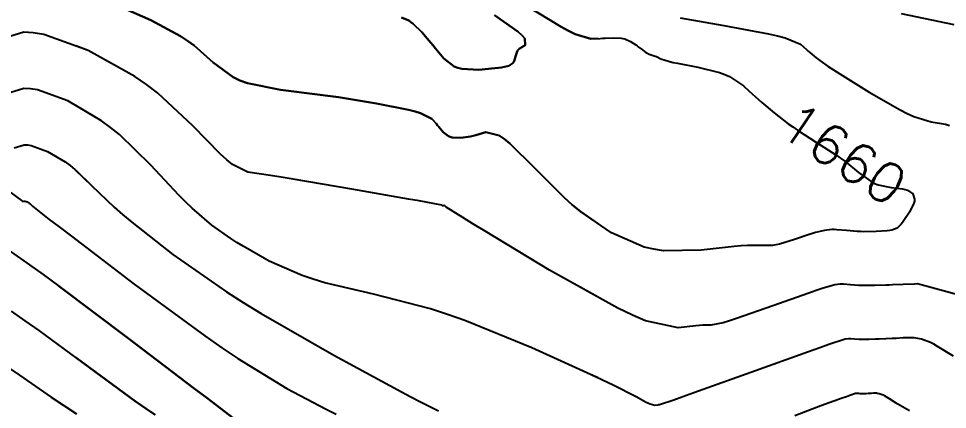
# Model space of a CAD drawing. Header units: metres. Extents: x 837476 to 838477, y 1189012 to 1191014.
# Drawn here: x 837819.5 to 837908.3, y 1190260.8 to 1190298.2 of the extents above; entities that cross this region are included whole.
import ezdxf

# ---------------------------------------------------------------- set-up
doc = ezdxf.new("R2010")
doc.units = ezdxf.units.M
doc.header["$LTSCALE"] = 0.3
doc.layers.add('COTAS 10', color=1, linetype='Continuous')
doc.layers.add('COTAS INT', color=252, linetype='Continuous')
doc.styles.get("Standard").update_dxf_attribs({"font": 'simplex.shx'})

msp = doc.modelspace()

# ---------------------------------------------------------------- linework, layer by layer
at = {"layer": 'COTAS 10'}
for points in [[(837828.931, 1190299.492), (837832.126, 1190298.078), (837834.959, 1190296.541), (837835.629, 1190296.104), (837836.25, 1190295.662), (837838.078, 1190294.025), (837839.98, 1190292.607), (837840.647, 1190292.303), (837841.374, 1190292.039), (837844.509, 1190291.403), (837848.07, 1190290.97), (837849.067, 1190290.833), (837850.068, 1190290.688), (837853.723, 1190290.101), (837856.774, 1190289.491), (837857.394, 1190289.33), (837857.918, 1190289.174), (837858.999, 1190288.64), (837859.438, 1190288.134), (837859.557, 1190287.994), (837859.674, 1190287.855), (837860.085, 1190287.354), (837860.591, 1190286.967), (837860.767, 1190286.899), (837860.959, 1190286.848), (837861.783, 1190286.808), (837862.711, 1190286.934), (837862.968, 1190286.987), (837863.226, 1190287.049), (837864.159, 1190287.342), (837865.449, 1190287.024), (837865.931, 1190286.701), (837866.468, 1190286.276), (837868.86, 1190283.892), (837871.654, 1190281.088), (837872.444, 1190280.398), (837873.242, 1190279.746), (837874.923, 1190278.577)], [(837868.052, 1190299.442), (837871.373, 1190297.422), (837872.086, 1190297.041), (837872.709, 1190296.737), (837874.215, 1190296.282), (837875.109, 1190296.328), (837875.346, 1190296.339), (837875.579, 1190296.35), (837876.383, 1190296.386), (837877.107, 1190296.351), (837877.29, 1190296.316), (837877.464, 1190296.272), (837878.029, 1190296.022), (837878.516, 1190295.705), (837878.641, 1190295.618), (837878.763, 1190295.53), (837879.168, 1190295.217), (837879.523, 1190294.956), (837879.614, 1190294.902), (837879.701, 1190294.856), (837879.988, 1190294.753), (837880.29, 1190294.666), (837880.387, 1190294.629), (837880.49, 1190294.586), (837880.909, 1190294.385), (837881.732, 1190294.118), (837882.089, 1190294.033), (837882.502, 1190293.943), (837884.46, 1190293.579), (837886.544, 1190293.063), (837887.036, 1190292.878), (837887.492, 1190292.673), (837888.833, 1190291.779), (837889.381, 1190291.283), (837889.953, 1190290.765), (837890.269, 1190290.485), (837890.589, 1190290.205), (837891.765, 1190289.197), (837893.114, 1190288.152), (837893.542, 1190287.848), (837893.994, 1190287.538), (837895.823, 1190286.367), (837897.646, 1190285.186), (837898.093, 1190284.87), (837898.517, 1190284.559), (837899.841, 1190283.475), (837901.027, 1190282.616), (837901.363, 1190282.446), (837901.703, 1190282.307), (837902.957, 1190282.05), (837904.053, 1190281.918), (837904.292, 1190281.857), (837904.504, 1190281.786), (837905.038, 1190281.44), (837905.204, 1190280.92), (837905.185, 1190280.739), (837905.136, 1190280.54), (837904.724, 1190279.69), (837904.178, 1190278.875), (837904.045, 1190278.7), (837903.919, 1190278.546), (837903.533, 1190278.17), (837903.021, 1190277.974), (837902.817, 1190277.934), (837902.586, 1190277.899), (837901.525, 1190277.824), (837900.336, 1190277.819), (837900.023, 1190277.829), (837899.718, 1190277.843), (837898.678, 1190277.935), (837897.75, 1190278.011), (837897.516, 1190278.015), (837897.292, 1190278.012), (837896.565, 1190277.941), (837895.725, 1190277.735), (837895.428, 1190277.646), (837895.105, 1190277.544), (837893.707, 1190277.063), (837892.275, 1190276.63), (837891.928, 1190276.559), (837891.604, 1190276.508), (837890.618, 1190276.502), (837889.208, 1190276.51), (837888.617, 1190276.469), (837887.94, 1190276.409), (837884.77, 1190276.035), (837881.181, 1190275.988), (837880.238, 1190276.134), (837879.319, 1190276.35), (837876.183, 1190277.701), (837873.242, 1190279.746), (837872.444, 1190280.398), (837871.654, 1190281.088), (837868.86, 1190283.892), (837866.468, 1190286.276), (837865.931, 1190286.701), (837865.449, 1190287.024), (837864.159, 1190287.342), (837863.226, 1190287.049), (837862.968, 1190286.987), (837862.711, 1190286.934), (837861.783, 1190286.808), (837860.959, 1190286.848), (837860.767, 1190286.899), (837860.591, 1190286.967), (837860.085, 1190287.354), (837859.674, 1190287.855), (837859.557, 1190287.994), (837859.438, 1190288.134), (837858.999, 1190288.64), (837857.918, 1190289.174), (837857.394, 1190289.33), (837856.774, 1190289.491), (837853.723, 1190290.101), (837850.068, 1190290.688), (837849.067, 1190290.833), (837848.07, 1190290.97), (837844.509, 1190291.403), (837841.374, 1190292.039), (837840.647, 1190292.303), (837839.98, 1190292.607), (837838.078, 1190294.025), (837836.25, 1190295.662), (837835.629, 1190296.104), (837834.959, 1190296.541), (837832.126, 1190298.078), (837828.931, 1190299.492)], [(837874.923, 1190296.318), (837874.215, 1190296.282), (837872.709, 1190296.737), (837872.086, 1190297.041), (837871.373, 1190297.422), (837868.052, 1190299.442)], [(837817.259, 1190276.902), (837820.516, 1190274.647), (837821.81, 1190273.706), (837823.275, 1190272.627), (837829.982, 1190267.584), (837836.27, 1190262.807), (837837.471, 1190261.895), (837838.437, 1190261.161), (837839.976, 1190259.994)], [(837839.976, 1190259.994), (837838.437, 1190261.161), (837837.471, 1190261.895), (837836.27, 1190262.807), (837829.982, 1190267.584), (837823.275, 1190272.627)]]:
    msp.add_lwpolyline(points, dxfattribs=at)
at = {"layer": 'COTAS INT'}
for points in [[(837864.996, 1190298.558), (837867.263, 1190296.941), (837867.636, 1190296.605), (837867.898, 1190296.317), (837867.924, 1190295.677), (837867.359, 1190295.314), (837867.248, 1190295.199), (837867.158, 1190295.079), (837866.998, 1190294.596), (837866.885, 1190294.144), (837866.825, 1190294.043), (837866.751, 1190293.953), (837866.381, 1190293.716), (837865.662, 1190293.554), (837865.369, 1190293.511), (837865.035, 1190293.469), (837863.489, 1190293.323), (837861.877, 1190293.402), (837861.501, 1190293.501), (837861.156, 1190293.634), (837860.167, 1190294.392), (837859.361, 1190295.372), (837859.132, 1190295.644), (837858.9, 1190295.918), (837858.042, 1190296.909), (837857.21, 1190297.731), (837856.995, 1190297.897), (837856.787, 1190298.037), (837856.091, 1190298.322)], [(837856.091, 1190298.322), (837856.787, 1190298.037), (837856.995, 1190297.897), (837857.21, 1190297.731), (837858.042, 1190296.909), (837858.9, 1190295.918), (837859.132, 1190295.644), (837859.361, 1190295.372), (837860.167, 1190294.392), (837861.156, 1190293.634), (837861.501, 1190293.501), (837861.877, 1190293.402), (837863.489, 1190293.323), (837865.035, 1190293.469), (837865.369, 1190293.511), (837865.662, 1190293.554), (837866.381, 1190293.716), (837866.751, 1190293.953), (837866.825, 1190294.043), (837866.885, 1190294.144), (837866.998, 1190294.596), (837867.158, 1190295.079), (837867.248, 1190295.199), (837867.359, 1190295.314), (837867.924, 1190295.677), (837867.898, 1190296.317), (837867.636, 1190296.605), (837867.263, 1190296.941), (837864.996, 1190298.558)], [(837903.904, 1190298.71), (837908.959, 1190297.667)], [(837882.757, 1190298.283), (837886.938, 1190297.566), (837891.21, 1190296.758), (837892.074, 1190296.559), (837892.799, 1190296.371), (837894.267, 1190295.779), (837894.842, 1190295.259), (837895.004, 1190295.115), (837895.168, 1190294.971), (837895.772, 1190294.454), (837896.926, 1190293.635), (837897.437, 1190293.302), (837898.03, 1190292.922), (837900.864, 1190291.163), (837903.826, 1190289.476), (837904.5, 1190289.141), (837905.111, 1190288.863), (837906.791, 1190288.337), (837908.143, 1190288.099), (837908.547, 1190288.002)], [(837874.923, 1190271.536), (837870.266, 1190274.135), (837864.113, 1190277.855), (837862.928, 1190278.576), (837861.969, 1190279.163), (837860.382, 1190280.168), (837860.279, 1190280.27), (837860.255, 1190280.289), (837860.235, 1190280.302), (837860.179, 1190280.316), (837860.139, 1190280.304), (837860.128, 1190280.301), (837860.117, 1190280.299), (837860.077, 1190280.293), (837860.041, 1190280.295), (837860.033, 1190280.297), (837860.025, 1190280.3), (837860.004, 1190280.317), (837859.986, 1190280.338), (837859.976, 1190280.35), (837859.957, 1190280.372), (837858.626, 1190280.617), (837857.794, 1190280.763), (837856.761, 1190280.944), (837851.355, 1190281.88), (837845.739, 1190282.836), (837844.574, 1190283.029), (837843.578, 1190283.19), (837841.389, 1190283.512), (837839.92, 1190284.265), (837839.379, 1190284.699), (837838.779, 1190285.23), (837836.127, 1190287.958), (837832.748, 1190291.112), (837831.69, 1190291.91), (837830.58, 1190292.677), (837826.127, 1190295.176), (837821.863, 1190296.713), (837820.871, 1190296.872), (837819.961, 1190296.917), (837817.357, 1190296.117)], [(837910.373, 1190271.47), (837905.477, 1190272.816), (837905.174, 1190272.799), (837904.115, 1190272.753), (837903.069, 1190272.718), (837902.773, 1190272.709), (837902.476, 1190272.699), (837901.38, 1190272.666), (837900.348, 1190272.657), (837900.091, 1190272.663), (837899.846, 1190272.673), (837899.061, 1190272.737), (837898.402, 1190272.791), (837898.236, 1190272.794), (837898.077, 1190272.791), (837897.561, 1190272.741), (837896.364, 1190272.377), (837895.776, 1190272.178), (837895.076, 1190271.935), (837891.621, 1190270.703), (837888.169, 1190269.501), (837887.471, 1190269.277), (837886.885, 1190269.102), (837885.702, 1190268.862), (837884.945, 1190268.867), (837884.628, 1190268.844), (837884.264, 1190268.812), (837882.562, 1190268.612), (837879.456, 1190269.296), (837878.207, 1190269.822), (837876.79, 1190270.494), (837870.266, 1190274.135), (837864.113, 1190277.855), (837862.928, 1190278.576), (837861.969, 1190279.163), (837860.382, 1190280.168), (837860.279, 1190280.27), (837860.255, 1190280.289), (837860.235, 1190280.302), (837860.179, 1190280.316), (837860.139, 1190280.304), (837860.128, 1190280.301), (837860.117, 1190280.299), (837860.077, 1190280.293), (837860.041, 1190280.295), (837860.033, 1190280.297), (837860.025, 1190280.3), (837860.004, 1190280.317), (837859.986, 1190280.338), (837859.976, 1190280.35), (837859.957, 1190280.372), (837858.626, 1190280.617), (837857.794, 1190280.763), (837856.761, 1190280.944), (837851.355, 1190281.88), (837845.739, 1190282.836), (837844.574, 1190283.029), (837843.578, 1190283.19), (837841.389, 1190283.512), (837839.92, 1190284.265), (837839.379, 1190284.699), (837838.779, 1190285.23), (837836.127, 1190287.958), (837832.748, 1190291.112), (837831.69, 1190291.91), (837830.58, 1190292.677), (837826.127, 1190295.176), (837824.923, 1190295.61)], [(837874.923, 1190263.808), (837874.179, 1190264.154), (837868.565, 1190266.696), (837862.164, 1190269.305), (837860.5, 1190269.89), (837858.884, 1190270.417), (837853.437, 1190271.824), (837848.776, 1190272.932), (837847.655, 1190273.269), (837846.607, 1190273.621), (837843.437, 1190275), (837840.956, 1190276.42), (837840.344, 1190276.796), (837839.765, 1190277.165), (837837.941, 1190278.437), (837836.066, 1190280.062), (837835.455, 1190280.653), (837834.803, 1190281.306), (837832.116, 1190284.176), (837829.105, 1190287.111), (837828.249, 1190287.805), (837827.383, 1190288.448), (837824.176, 1190290.343), (837821.27, 1190291.39), (837820.594, 1190291.499), (837819.973, 1190291.529), (837818.199, 1190290.984)], [(837908.924, 1190265.901), (837907.399, 1190266.839), (837907.05, 1190267.031), (837906.733, 1190267.193), (837905.851, 1190267.531), (837905.173, 1190267.638), (837904.983, 1190267.653), (837904.793, 1190267.662), (837904.102, 1190267.646), (837903.424, 1190267.596), (837903.242, 1190267.585), (837903.062, 1190267.575), (837902.435, 1190267.547), (837901.816, 1190267.527), (837901.641, 1190267.522), (837901.465, 1190267.516), (837900.817, 1190267.496), (837900.206, 1190267.491), (837900.054, 1190267.495), (837899.909, 1190267.5), (837899.444, 1190267.538), (837899.054, 1190267.57), (837898.956, 1190267.572), (837898.862, 1190267.57), (837898.556, 1190267.541), (837897.004, 1190267.02), (837896.123, 1190266.71), (837895.047, 1190266.327), (837889.534, 1190264.344), (837884.063, 1190262.372), (837883.013, 1190261.996), (837882.166, 1190261.695), (837880.786, 1190261.222), (837880.682, 1190261.223), (837880.638, 1190261.22), (837880.588, 1190261.215), (837880.353, 1190261.188), (837879.911, 1190261.291), (837879.73, 1190261.369), (837879.523, 1190261.468), (837878.565, 1190262.005), (837876.348, 1190263.136), (837875.348, 1190263.61), (837874.179, 1190264.154), (837868.565, 1190266.696), (837862.164, 1190269.305), (837860.5, 1190269.89), (837858.884, 1190270.417), (837853.437, 1190271.824), (837848.776, 1190272.932), (837847.655, 1190273.269), (837846.607, 1190273.621), (837843.437, 1190275), (837840.956, 1190276.42), (837840.344, 1190276.796), (837839.765, 1190277.165), (837837.941, 1190278.437), (837836.066, 1190280.062), (837835.455, 1190280.653), (837834.803, 1190281.306), (837832.116, 1190284.176), (837829.105, 1190287.111), (837828.249, 1190287.805), (837827.383, 1190288.448), (837824.923, 1190289.901)], [(837819.04, 1190285.852), (837819.986, 1190286.142), (837820.316, 1190286.126), (837820.676, 1190286.068), (837822.224, 1190285.51), (837823.933, 1190284.5), (837824.394, 1190284.158), (837824.85, 1190283.788), (837826.454, 1190282.224), (837828.602, 1190280.152), (837829.401, 1190279.461), (837830.288, 1190278.72), (837834.23, 1190275.62), (837839.34, 1190272.056), (837840.965, 1190271.022), (837842.68, 1190269.968), (837849.628, 1190265.991), (837855.75, 1190262.674), (837856.943, 1190262.037), (837857.918, 1190261.52), (837859.628, 1190260.669)], [(837824.923, 1190283.716), (837826.454, 1190282.224), (837828.602, 1190280.152), (837829.401, 1190279.461), (837830.288, 1190278.72), (837834.23, 1190275.62), (837839.34, 1190272.056), (837840.965, 1190271.022), (837842.68, 1190269.968), (837849.628, 1190265.991), (837855.75, 1190262.674), (837856.943, 1190262.037), (837857.918, 1190261.52), (837859.628, 1190260.669)], [(837818.397, 1190281.794), (837819.882, 1190280.719), (837819.998, 1190280.754), (837820.039, 1190280.752), (837820.083, 1190280.745), (837820.273, 1190280.677), (837820.483, 1190280.553), (837820.54, 1190280.511), (837820.596, 1190280.465), (837820.793, 1190280.273), (837822.401, 1190278.998), (837823.348, 1190278.269), (837824.511, 1190277.378), (837830.519, 1190272.803), (837837.279, 1190267.84), (837838.915, 1190266.704), (837840.45, 1190265.672), (837845.142, 1190262.803), (837848.899, 1190260.811), (837849.844, 1190260.331)], [(837824.923, 1190277.064), (837830.519, 1190272.803), (837837.279, 1190267.84), (837838.915, 1190266.704), (837840.45, 1190265.672), (837845.142, 1190262.803), (837848.899, 1190260.811), (837849.844, 1190260.331)], [(837832.538, 1190260.289), (837831.628, 1190260.894), (837830.629, 1190261.584), (837826.285, 1190264.775), (837821.417, 1190268.358), (837820.089, 1190269.294), (837818.769, 1190270.206)], [(837824.923, 1190265.777), (837826.285, 1190264.775), (837830.629, 1190261.584), (837831.628, 1190260.894), (837832.538, 1190260.289)], [(837818.368, 1190264.882), (837819.56, 1190264.089), (837822.588, 1190261.966), (837824.988, 1190260.361)], [(837893.747, 1190260.21), (837896.233, 1190261.16), (837898.271, 1190261.894), (837898.667, 1190262.035), (837898.991, 1190262.15), (837899.552, 1190262.34), (837899.647, 1190262.349), (837899.676, 1190262.35), (837899.707, 1190262.349), (837899.828, 1190262.339), (837899.972, 1190262.328), (837900.017, 1190262.326), (837900.064, 1190262.325), (837900.253, 1190262.326), (837900.455, 1190262.333), (837900.509, 1190262.334), (837900.564, 1190262.336), (837900.756, 1190262.342), (837900.95, 1190262.351), (837901.006, 1190262.354), (837901.063, 1190262.357), (837901.273, 1190262.373), (837901.488, 1190262.378), (837901.547, 1190262.375), (837901.605, 1190262.37), (837901.816, 1190262.337), (837902.09, 1190262.232), (837902.188, 1190262.182), (837902.296, 1190262.122), (837902.77, 1190261.831), (837903.395, 1190261.443), (837903.6, 1190261.322), (837903.818, 1190261.196), (837904.718, 1190260.692)]]:
    msp.add_lwpolyline(points, dxfattribs=at)

# ---------------------------------------------------------------- texts
at = {"layer": 'COTAS 10', "insert": (837891.912, 1190287.311), "char_height": 3.8, "attachment_point": 7, "rotation": 326.28929}
msp.add_mtext('1660', dxfattribs=at)

doc.saveas('drawing.dxf')
